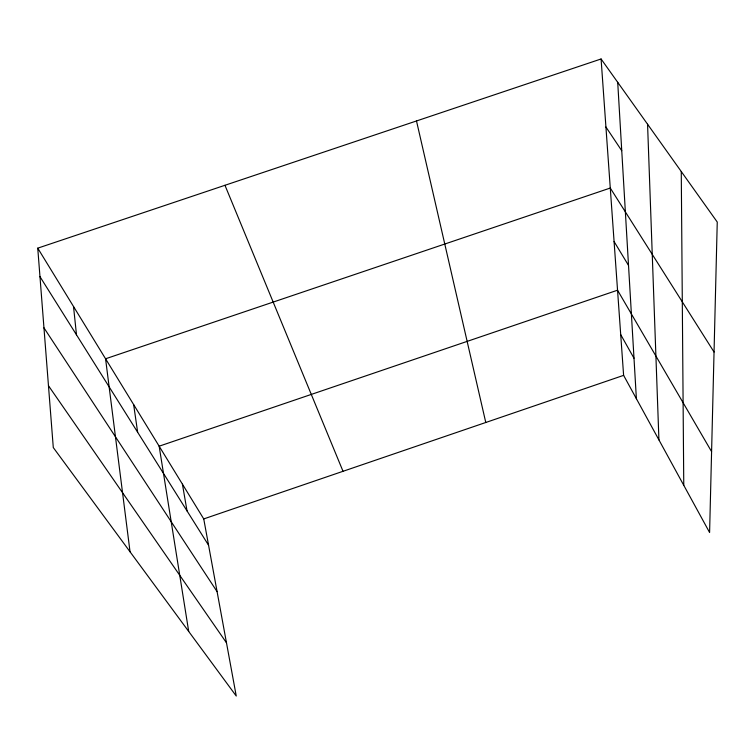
<?xml version="1.0" encoding="UTF-8"?>
<svg xmlns="http://www.w3.org/2000/svg" width="755" height="755" viewBox="0 0 755 755"><rect width="100%" height="100%" fill="white"/><g stroke="black" fill="none" stroke-linecap="round" stroke-linejoin="round"><path stroke-width="1.13" d="M203.737 518.921L623.611 375.358L601.084 58.975L37.75 248.159L53.284 447.555L236.249 696.025L203.737 518.921L37.75 248.159M601.084 58.975L717.25 222.046L709.596 532.511L623.611 375.358M48.462 385.711L226.472 642.788M605.925 127.01L621.742 150.698M43.96 327.849L217.081 591.637M714.041 352.019L610.276 188.042L105.568 358.785L130.039 551.792M39.968 276.651L208.559 545.223M614.079 241.553L628.519 265.401M711.587 451.622L617.543 290.203L159.154 446.196L188.703 631.463M620.714 334.635L633.992 358.21M224.962 185.286L343.025 471.299M416.496 120.96L485.776 422.489M182.417 484.153L187.032 510.927M133.644 404.586L137.646 432.247M73.518 306.502L76.491 334.824M617.713 82.304L636.389 398.716M647.563 124.226L658.926 439.91M681.265 171.527L683.766 485.305"/></g></svg>
